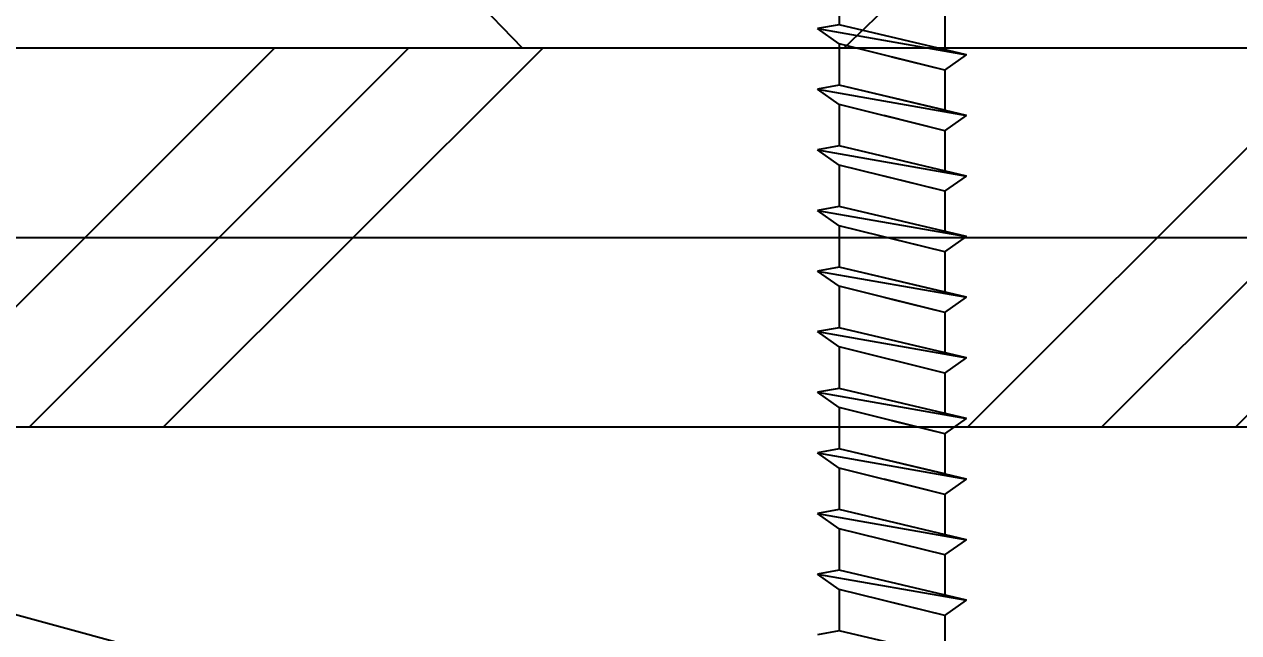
# Model space of a CAD drawing. Header units: inches. Extents: x -2661 to 42767, y -1222 to 9099.
# Drawn here: x 734.228 to 736.23, y 2433.29 to 2434.294 of the extents above; entities that cross this region are included whole.
import ezdxf

# ---------------------------------------------------------------- set-up
doc = ezdxf.new("R2010")
doc.units = ezdxf.units.IN
doc.header["$LTSCALE"] = 12
doc.header["$MEASUREMENT"] = 0
doc.header["$PDMODE"] = 3
doc.layers.get('0').update_dxf_attribs({"linetype": 'CONTINUOUS'})
doc.layers.get('DefPoints').update_dxf_attribs({"color": 251, "linetype": 'CONTINUOUS'})
for name, color, linetype in [('S-ANNO-DIMS', 2, 'CONTINUOUS'), ('S-SIMPSON', 2, 'CONTINUOUS'), ('S-WOOD', 3, 'CONTINUOUS')]:
    doc.layers.add(name, color=color, linetype=linetype)
doc.layers.add('S-HATCH1', color=1, linetype='CONTINUOUS', transparency=0.5)
doc.styles.add('Arial', font='arial.ttf', dxfattribs={"width": 0.85})
doc.dimstyles.new('DIM-12_Se', dxfattribs={"dimscale": 12, "dimtxt": 0.09375, "dimasz": 0.109375, "dimexe": 0.0625, "dimexo": 0.0625, "dimgap": 0.0625, "dimtad": 1, "dimdec": 4, "dimzin": 11, "dimdsep": 46, "dimlunit": 4, "dimtxsty": 'Arial', "dimblk": 'ARCHTICK', "dimcen": 0.125, "dimdle": 0.0625, "dimclrd": 256, "dimclre": 256, "dimclrt": 4, "dimadec": 0, "dimazin": 0, "dimtfac": 0.75, "dimtdec": 4, "dimtmove": 0, "dimatfit": 3, "dimfxl": 1, "dimfrac": 1, "dimtolj": 1, "dimtzin": 0, "dimarcsym": 0})

# ---------------------------------------------------------------- blocks, each defined once
blk = doc.blocks.new('*U1284')
blk.add_lwpolyline([(1.5, -5.5), (0, -5.5), (0, 0), (1.5, 0)], close=True)
at = {"layer": 'S-WOOD', "color": 2}
blk.add_line((1.5, 0), (0, -5.5), dxfattribs=at)
blk = doc.blocks.new('SIP SCREW')
at = {"layer": 'S-SIMPSON'}
for p, q in [((-0.087, -0.536), (-0.087, -9.8775)), ((0.087, -0.5316), (0.087, -9.8363))]:
    blk.add_line(p, q, dxfattribs=at)
at = {"layer": 'S-SIMPSON', "color": 1}
for p, q in [((-0.123, -9.886), (0.087, -9.8363)), ((-0.123, -9.886), (0.087, -9.8363)), ((-0.123, -9.886), (0.087, -9.8363)), ((-0.123, -9.886), (0.087, -9.8363)), ((0.123, -9.8427), (-0.123, -9.886)), ((0.123, -9.8427), (-0.123, -9.886)), ((0.123, -9.8427), (-0.123, -9.886)), ((0.123, -9.8427), (-0.123, -9.886)), ((0.087, -9.8363), (0.123, -9.8427)), ((0.087, -9.8363), (0.123, -9.8427)), ((0.087, -9.8363), (0.123, -9.8427)), ((0.087, -9.8363), (0.123, -9.8427)), ((0.087, -9.8679), (0.123, -9.8427)), ((0.087, -9.8679), (0.123, -9.8427)), ((0.087, -9.8679), (0.123, -9.8427)), ((0.087, -9.8679), (0.123, -9.8427)), ((-0.087, -9.9112), (0.087, -9.8679)), ((-0.087, -9.9112), (0.087, -9.8679)), ((-0.087, -9.9112), (0.087, -9.8679)), ((-0.087, -9.9112), (0.087, -9.8679)), ((0.087, -9.8679), (0.087, -9.9363)), ((0.087, -9.8679), (0.087, -9.9363)), ((0.087, -9.8679), (0.087, -9.9363)), ((0.087, -9.8679), (0.087, -9.9363)), ((0.087, -9.8679), (0.087, -9.9363)), ((0.087, -9.8679), (0.087, -9.9363)), ((0.087, -9.8679), (0.087, -9.9363)), ((0.087, -9.8679), (0.087, -9.9363)), ((0.087, -9.8679), (0.087, -9.9363)), ((0.087, -9.8679), (0.087, -9.9363)), ((0.087, -9.8679), (0.087, -9.9363)), ((0.087, -9.8679), (0.087, -9.9363)), ((0.087, -9.8679), (0.087, -9.9363)), ((0.087, -9.8679), (0.087, -9.9363)), ((-0.087, -9.9112), (-0.123, -9.886)), ((-0.087, -9.9112), (-0.123, -9.886)), ((-0.087, -9.9112), (-0.123, -9.886)), ((-0.087, -9.9112), (-0.123, -9.886)), ((-0.087, -9.9112), (-0.123, -9.886)), ((-0.087, -9.9112), (0, -9.8896)), ((-0.087, -9.9112), (-0.087, -9.9775)), ((-0.087, -9.9112), (-0.087, -9.9775)), ((-0.087, -9.9112), (-0.087, -9.9775)), ((-0.087, -9.9112), (-0.087, -9.9775)), ((-0.087, -9.9112), (-0.087, -9.9775)), ((-0.087, -9.9112), (-0.087, -9.9775)), ((-0.087, -9.9112), (-0.087, -9.9775)), ((-0.087, -9.9112), (-0.087, -9.9775)), ((-0.087, -9.9112), (-0.087, -9.9775)), ((-0.087, -9.9112), (-0.087, -9.9775)), ((-0.087, -9.9112), (-0.087, -9.9775)), ((-0.087, -9.9112), (-0.087, -9.9775)), ((-0.087, -9.9112), (-0.087, -9.9775)), ((-0.087, -9.9112), (-0.087, -9.9775)), ((-0.087, -9.9112), (-0.087, -9.9775)), ((-0.087, -9.9112), (-0.087, -9.9775)), ((-0.123, -9.986), (0.087, -9.9363)), ((-0.123, -9.986), (0.087, -9.9363)), ((-0.123, -9.986), (0.087, -9.9363)), ((-0.123, -9.986), (0.087, -9.9363)), ((-0.123, -9.986), (0.087, -9.9363)), ((-0.123, -9.986), (0.087, -9.9363)), ((-0.123, -9.986), (0.087, -9.9363)), ((-0.123, -9.986), (0.087, -9.9363)), ((0.123, -9.9427), (-0.123, -9.986)), ((0.123, -9.9427), (-0.123, -9.986)), ((0.123, -9.9427), (-0.123, -9.986)), ((0.123, -9.9427), (-0.123, -9.986)), ((0.123, -9.9427), (-0.123, -9.986)), ((0.123, -9.9427), (-0.123, -9.986)), ((0.123, -9.9427), (-0.123, -9.986)), ((0.123, -9.9427), (-0.123, -9.986)), ((0.123, -9.9427), (-0.123, -9.986)), ((-0.087, -9.9775), (0.087, -9.9363)), ((0.087, -9.9363), (0.123, -9.9427)), ((0.087, -9.9363), (0.123, -9.9427)), ((0.087, -9.9363), (0.123, -9.9427)), ((0.087, -9.9363), (0.123, -9.9427)), ((0.087, -9.9363), (0.123, -9.9427)), ((0.087, -9.9363), (0.123, -9.9427)), ((0.087, -9.9363), (0.123, -9.9427)), ((0.087, -9.9363), (0.123, -9.9427)), ((0.087, -9.9363), (0.123, -9.9427)), ((0.087, -9.9679), (0.123, -9.9427)), ((0.087, -9.9679), (0.123, -9.9427)), ((0.087, -9.9679), (0.123, -9.9427)), ((0.087, -9.9679), (0.123, -9.9427)), ((0.087, -9.9679), (0.123, -9.9427)), ((0.087, -9.9679), (0.123, -9.9427)), ((0.087, -9.9679), (0.123, -9.9427)), ((0.087, -9.9679), (0.123, -9.9427)), ((0.087, -9.9679), (0.123, -9.9427)), ((-0.087, -10.0112), (0.087, -9.9679)), ((-0.087, -10.0112), (0.087, -9.9679)), ((-0.087, -10.0112), (0.087, -9.9679)), ((-0.087, -10.0112), (0.087, -9.9679)), ((-0.087, -10.0112), (0.087, -9.9679)), ((-0.087, -10.0112), (0.087, -9.9679)), ((-0.087, -10.0112), (0.087, -9.9679)), ((-0.087, -10.0112), (0.087, -9.9679)), ((-0.087, -10.0112), (0.087, -9.9679)), ((0.087, -9.9679), (0.087, -10.0363)), ((0.087, -9.9679), (0.087, -10.0363)), ((0.087, -9.9679), (0.087, -10.0363)), ((0.087, -9.9679), (0.087, -10.0363)), ((0.087, -9.9679), (0.087, -10.0363)), ((0.087, -9.9679), (0.087, -10.0363)), ((0.087, -9.9679), (0.087, -10.0363)), ((0.087, -9.9679), (0.087, -10.0363)), ((0.087, -9.9679), (0.087, -10.0363)), ((0.087, -9.9679), (0.087, -10.0363)), ((0.087, -9.9679), (0.087, -10.0363)), ((0.087, -9.9679), (0.087, -10.0363)), ((0.087, -9.9679), (0.087, -10.0363)), ((0.087, -9.9679), (0.087, -10.0363)), ((0.087, -9.9679), (0.087, -10.0363)), ((0.087, -9.9679), (0.087, -10.0363)), ((0.087, -9.9679), (0.087, -10.0363)), ((0.087, -9.9679), (0.087, -10.0363)), ((0.087, -9.9679), (0.087, -10.0363)), ((0.087, -9.9679), (0.087, -10.0363)), ((0.087, -9.9679), (0.087, -10.0363)), ((-0.087, -10.0112), (-0.123, -9.986)), ((-0.087, -10.0112), (-0.123, -9.986)), ((-0.087, -10.0112), (-0.123, -9.986)), ((-0.087, -10.0112), (-0.123, -9.986)), ((-0.087, -10.0112), (-0.123, -9.986)), ((-0.087, -10.0112), (-0.123, -9.986)), ((-0.087, -10.0112), (-0.123, -9.986)), ((-0.087, -10.0112), (-0.123, -9.986)), ((-0.087, -10.0112), (-0.123, -9.986)), ((-0.087, -10.0112), (-0.123, -9.986)), ((-0.087, -10.0112), (-0.123, -9.986)), ((-0.087, -10.0112), (-0.123, -9.986)), ((-0.087, -10.0112), (-0.123, -9.986)), ((-0.087, -10.0112), (0.013, -9.9863)), ((-0.087, -10.0112), (0.013, -9.9863)), ((-0.087, -10.0112), (0.013, -9.9863)), ((-0.087, -10.0112), (0, -9.9896)), ((-0.087, -10.0112), (-0.087, -10.0775)), ((-0.087, -10.0112), (-0.087, -10.0775)), ((-0.087, -10.0112), (-0.087, -10.0775)), ((-0.087, -10.0112), (-0.087, -10.0775)), ((-0.087, -10.0112), (-0.087, -10.0775)), ((-0.087, -10.0112), (-0.087, -10.0775)), ((-0.087, -10.0112), (-0.087, -10.0775)), ((-0.087, -10.0112), (-0.087, -10.0775)), ((-0.087, -10.0112), (-0.087, -10.0775)), ((-0.087, -10.0112), (-0.087, -10.0775)), ((-0.087, -10.0112), (-0.087, -10.0775)), ((-0.087, -10.0112), (-0.087, -10.0775)), ((-0.087, -10.0112), (-0.087, -10.0775)), ((-0.087, -10.0112), (-0.087, -10.0775)), ((-0.087, -10.0112), (-0.087, -10.0775)), ((-0.087, -10.0112), (-0.087, -10.0775)), ((-0.087, -10.0112), (-0.087, -10.0775)), ((-0.087, -10.0112), (-0.087, -10.0775)), ((-0.087, -10.0112), (-0.087, -10.0775)), ((-0.087, -10.0112), (-0.087, -10.0775)), ((-0.087, -10.0112), (-0.087, -10.0775)), ((-0.123, -10.086), (0.087, -10.0363)), ((-0.123, -10.086), (0.087, -10.0363)), ((-0.123, -10.086), (0.087, -10.0363)), ((-0.123, -10.086), (0.087, -10.0363)), ((-0.123, -10.086), (0.087, -10.0363)), ((-0.123, -10.086), (0.087, -10.0363)), ((-0.123, -10.086), (0.087, -10.0363)), ((-0.123, -10.086), (0.087, -10.0363)), ((-0.123, -10.086), (0.087, -10.0363)), ((-0.123, -10.086), (0.087, -10.0363)), ((-0.123, -10.086), (0.087, -10.0363)), ((-0.123, -10.086), (0.087, -10.0363)), ((0.123, -10.0427), (-0.123, -10.086)), ((0.123, -10.0427), (-0.123, -10.086)), ((0.123, -10.0427), (-0.123, -10.086)), ((0.123, -10.0427), (-0.123, -10.086)), ((0.123, -10.0427), (-0.123, -10.086)), ((0.123, -10.0427), (-0.123, -10.086)), ((0.123, -10.0427), (-0.123, -10.086)), ((0.123, -10.0427), (-0.123, -10.086)), ((0.123, -10.0427), (-0.123, -10.086)), ((0.123, -10.0427), (-0.123, -10.086)), ((0.123, -10.0427), (-0.123, -10.086)), ((0.123, -10.0427), (-0.123, -10.086)), ((0.087, -10.0363), (0.123, -10.0427)), ((0.087, -10.0363), (0.123, -10.0427)), ((0.087, -10.0363), (0.123, -10.0427)), ((0.087, -10.0363), (0.123, -10.0427)), ((0.087, -10.0363), (0.123, -10.0427)), ((0.087, -10.0363), (0.123, -10.0427)), ((0.087, -10.0363), (0.123, -10.0427)), ((0.087, -10.0363), (0.123, -10.0427)), ((0.087, -10.0363), (0.123, -10.0427)), ((0.087, -10.0363), (0.123, -10.0427)), ((0.087, -10.0363), (0.123, -10.0427)), ((0.087, -10.0363), (0.123, -10.0427)), ((0.087, -10.0679), (0.123, -10.0427)), ((0.087, -10.0679), (0.123, -10.0427)), ((0.087, -10.0679), (0.123, -10.0427)), ((0.087, -10.0679), (0.123, -10.0427)), ((0.087, -10.0679), (0.123, -10.0427)), ((0.087, -10.0679), (0.123, -10.0427)), ((0.087, -10.0679), (0.123, -10.0427)), ((0.087, -10.0679), (0.123, -10.0427)), ((0.087, -10.0679), (0.123, -10.0427)), ((0.087, -10.0679), (0.123, -10.0427)), ((0.087, -10.0679), (0.123, -10.0427)), ((0.087, -10.0679), (0.123, -10.0427)), ((-0.087, -10.1112), (0.087, -10.0679)), ((-0.087, -10.1112), (0.087, -10.0679)), ((-0.087, -10.1112), (0.087, -10.0679)), ((-0.087, -10.1112), (0.087, -10.0679)), ((-0.087, -10.1112), (0.087, -10.0679)), ((-0.087, -10.1112), (0.087, -10.0679)), ((-0.087, -10.1112), (0.087, -10.0679)), ((-0.087, -10.1112), (0.087, -10.0679)), ((-0.087, -10.1112), (0.087, -10.0679)), ((-0.087, -10.1112), (0.087, -10.0679)), ((-0.087, -10.1112), (0.087, -10.0679)), ((-0.087, -10.1112), (0.087, -10.0679)), ((0.087, -10.0679), (0.087, -10.1363)), ((0.087, -10.0679), (0.087, -10.1363)), ((0.087, -10.0679), (0.087, -10.1363)), ((0.087, -10.0679), (0.087, -10.1363)), ((0.087, -10.0679), (0.087, -10.1363)), ((0.087, -10.0679), (0.087, -10.1363)), ((0.087, -10.0679), (0.087, -10.1363)), ((0.087, -10.0679), (0.087, -10.1363)), ((0.087, -10.0679), (0.087, -10.1363)), ((0.087, -10.0679), (0.087, -10.1363)), ((0.087, -10.0679), (0.087, -10.1363)), ((0.087, -10.0679), (0.087, -10.1363)), ((0.087, -10.0679), (0.087, -10.1363)), ((0.087, -10.0679), (0.087, -10.1363)), ((0.087, -10.0679), (0.087, -10.1363)), ((0.087, -10.0679), (0.087, -10.1363)), ((0.087, -10.0679), (0.087, -10.1363)), ((0.087, -10.0679), (0.087, -10.1363)), ((0.087, -10.0679), (0.087, -10.1363)), ((0.087, -10.0679), (0.087, -10.1363)), ((0.087, -10.0679), (0.087, -10.1363)), ((0.087, -10.0679), (0.087, -10.1363)), ((0.087, -10.0679), (0.087, -10.1363)), ((0.087, -10.0679), (0.087, -10.1363)), ((0.087, -10.0679), (0.087, -10.1363)), ((-0.087, -10.1112), (-0.123, -10.086)), ((-0.087, -10.1112), (-0.123, -10.086)), ((-0.087, -10.1112), (-0.123, -10.086)), ((-0.087, -10.1112), (-0.123, -10.086)), ((-0.087, -10.1112), (-0.123, -10.086)), ((-0.087, -10.1112), (-0.123, -10.086)), ((-0.087, -10.1112), (-0.123, -10.086)), ((-0.087, -10.1112), (-0.123, -10.086)), ((-0.087, -10.1112), (-0.123, -10.086)), ((-0.087, -10.1112), (-0.123, -10.086)), ((-0.087, -10.1112), (-0.123, -10.086)), ((-0.087, -10.1112), (-0.123, -10.086)), ((-0.087, -10.1112), (-0.123, -10.086)), ((-0.087, -10.1112), (-0.123, -10.086)), ((-0.087, -10.1112), (-0.123, -10.086)), ((-0.087, -10.1112), (0.013, -10.0863)), ((-0.087, -10.1112), (0.013, -10.0863)), ((-0.087, -10.1112), (0.013, -10.0863)), ((-0.087, -10.1112), (-0.087, -10.1775)), ((-0.087, -10.1112), (-0.087, -10.1775)), ((-0.087, -10.1112), (-0.087, -10.1775)), ((-0.087, -10.1112), (-0.087, -10.1775)), ((-0.087, -10.1112), (-0.087, -10.1775)), ((-0.087, -10.1112), (-0.087, -10.1775)), ((-0.087, -10.1112), (-0.087, -10.1775)), ((-0.087, -10.1112), (-0.087, -10.1775)), ((-0.087, -10.1112), (-0.087, -10.1775)), ((-0.087, -10.1112), (-0.087, -10.1775)), ((-0.087, -10.1112), (-0.087, -10.1775)), ((-0.087, -10.1112), (-0.087, -10.1775)), ((-0.087, -10.1112), (-0.087, -10.1775)), ((-0.087, -10.1112), (-0.087, -10.1775)), ((-0.087, -10.1112), (-0.087, -10.1775)), ((-0.087, -10.1112), (-0.087, -10.1775)), ((-0.087, -10.1112), (-0.087, -10.1775)), ((-0.087, -10.1112), (-0.087, -10.1775)), ((-0.087, -10.1112), (-0.087, -10.1775)), ((-0.087, -10.1112), (-0.087, -10.1775)), ((-0.087, -10.1112), (-0.087, -10.1775)), ((-0.087, -10.1112), (-0.087, -10.1775)), ((-0.087, -10.1112), (-0.087, -10.1775)), ((-0.087, -10.1112), (-0.087, -10.1775)), ((-0.087, -10.1112), (-0.087, -10.1775)), ((-0.123, -10.186), (0.087, -10.1363)), ((-0.123, -10.186), (0.087, -10.1363)), ((-0.123, -10.186), (0.087, -10.1363)), ((-0.123, -10.186), (0.087, -10.1363)), ((-0.123, -10.186), (0.087, -10.1363)), ((-0.123, -10.186), (0.087, -10.1363)), ((-0.123, -10.186), (0.087, -10.1363)), ((-0.123, -10.186), (0.087, -10.1363)), ((-0.123, -10.186), (0.087, -10.1363)), ((-0.123, -10.186), (0.087, -10.1363)), ((-0.123, -10.186), (0.087, -10.1363)), ((-0.123, -10.186), (0.087, -10.1363)), ((-0.123, -10.186), (0.087, -10.1363)), ((-0.123, -10.186), (0.087, -10.1363)), ((-0.123, -10.186), (0.087, -10.1363)), ((-0.123, -10.186), (0.087, -10.1363)), ((-0.123, -10.186), (0.087, -10.1363)), ((-0.123, -10.186), (0.087, -10.1363)), ((-0.123, -10.186), (0.087, -10.1363)), ((0.123, -10.1427), (-0.123, -10.186)), ((0.123, -10.1427), (-0.123, -10.186)), ((0.123, -10.1427), (-0.123, -10.186)), ((0.123, -10.1427), (-0.123, -10.186)), ((0.123, -10.1427), (-0.123, -10.186)), ((0.123, -10.1427), (-0.123, -10.186)), ((0.123, -10.1427), (-0.123, -10.186)), ((0.123, -10.1427), (-0.123, -10.186)), ((0.123, -10.1427), (-0.123, -10.186)), ((0.123, -10.1427), (-0.123, -10.186)), ((0.123, -10.1427), (-0.123, -10.186)), ((0.123, -10.1427), (-0.123, -10.186)), ((0.123, -10.1427), (-0.123, -10.186)), ((0.123, -10.1427), (-0.123, -10.186)), ((0.123, -10.1427), (-0.123, -10.186)), ((0.123, -10.1427), (-0.123, -10.186)), ((0.123, -10.1427), (-0.123, -10.186)), ((0.123, -10.1427), (-0.123, -10.186)), ((0.123, -10.1427), (-0.123, -10.186)), ((0.087, -10.1363), (0.123, -10.1427)), ((0.087, -10.1363), (0.123, -10.1427)), ((0.087, -10.1363), (0.123, -10.1427)), ((0.087, -10.1363), (0.123, -10.1427)), ((0.087, -10.1363), (0.123, -10.1427)), ((0.087, -10.1363), (0.123, -10.1427)), ((0.087, -10.1363), (0.123, -10.1427)), ((0.087, -10.1363), (0.123, -10.1427)), ((0.087, -10.1363), (0.123, -10.1427)), ((0.087, -10.1363), (0.123, -10.1427)), ((0.087, -10.1363), (0.123, -10.1427)), ((0.087, -10.1363), (0.123, -10.1427)), ((0.087, -10.1363), (0.123, -10.1427)), ((0.087, -10.1363), (0.123, -10.1427)), ((0.087, -10.1363), (0.123, -10.1427)), ((0.087, -10.1363), (0.123, -10.1427)), ((0.087, -10.1363), (0.123, -10.1427)), ((0.087, -10.1363), (0.123, -10.1427)), ((0.087, -10.1363), (0.123, -10.1427)), ((0.087, -10.1679), (0.123, -10.1427)), ((0.087, -10.1679), (0.123, -10.1427)), ((0.087, -10.1679), (0.123, -10.1427)), ((0.087, -10.1679), (0.123, -10.1427)), ((0.087, -10.1679), (0.123, -10.1427)), ((0.087, -10.1679), (0.123, -10.1427)), ((0.087, -10.1679), (0.123, -10.1427)), ((0.087, -10.1679), (0.123, -10.1427)), ((0.087, -10.1679), (0.123, -10.1427)), ((0.087, -10.1679), (0.123, -10.1427)), ((0.087, -10.1679), (0.123, -10.1427)), ((0.087, -10.1679), (0.123, -10.1427)), ((0.087, -10.1679), (0.123, -10.1427)), ((0.087, -10.1679), (0.123, -10.1427)), ((0.087, -10.1679), (0.123, -10.1427)), ((0.087, -10.1679), (0.123, -10.1427)), ((0.087, -10.1679), (0.123, -10.1427)), ((0.087, -10.1679), (0.123, -10.1427)), ((0.087, -10.1679), (0.123, -10.1427)), ((-0.087, -10.2112), (0.087, -10.1679)), ((-0.087, -10.2112), (0.087, -10.1679)), ((-0.087, -10.2112), (0.087, -10.1679)), ((-0.087, -10.2112), (0.087, -10.1679)), ((-0.087, -10.2112), (0.087, -10.1679)), ((-0.087, -10.2112), (0.087, -10.1679)), ((-0.087, -10.2112), (0.087, -10.1679)), ((-0.087, -10.2112), (0.087, -10.1679)), ((-0.087, -10.2112), (0.087, -10.1679)), ((-0.087, -10.2112), (0.087, -10.1679)), ((-0.087, -10.2112), (0.087, -10.1679)), ((-0.087, -10.2112), (0.087, -10.1679)), ((-0.087, -10.2112), (0.087, -10.1679)), ((-0.087, -10.2112), (0.087, -10.1679)), ((-0.087, -10.2112), (0.087, -10.1679)), ((-0.087, -10.2112), (0.087, -10.1679)), ((-0.087, -10.2112), (0.087, -10.1679)), ((-0.087, -10.2112), (0.087, -10.1679)), ((-0.087, -10.2112), (0.087, -10.1679)), ((0.087, -10.1679), (0.087, -10.2363)), ((0.087, -10.1679), (0.087, -10.2363)), ((0.087, -10.1679), (0.087, -10.2363)), ((0.087, -10.1679), (0.087, -10.2363)), ((0.087, -10.1679), (0.087, -10.2363)), ((0.087, -10.1679), (0.087, -10.2363)), ((0.087, -10.1679), (0.087, -10.2363)), ((0.087, -10.1679), (0.087, -10.2363)), ((0.087, -10.1679), (0.087, -10.2363)), ((0.087, -10.1679), (0.087, -10.2363)), ((0.087, -10.1679), (0.087, -10.2363)), ((0.087, -10.1679), (0.087, -10.2363)), ((-0.087, -10.2112), (-0.123, -10.186)), ((-0.087, -10.2112), (-0.123, -10.186)), ((-0.087, -10.2112), (-0.123, -10.186)), ((-0.087, -10.2112), (-0.123, -10.186)), ((-0.087, -10.2112), (-0.123, -10.186)), ((-0.087, -10.2112), (-0.123, -10.186)), ((-0.087, -10.2112), (-0.123, -10.186)), ((-0.087, -10.2112), (-0.123, -10.186)), ((-0.087, -10.2112), (-0.123, -10.186)), ((-0.087, -10.2112), (-0.123, -10.186)), ((-0.087, -10.2112), (-0.123, -10.186)), ((-0.087, -10.2112), (-0.123, -10.186)), ((-0.087, -10.2112), (-0.123, -10.186)), ((-0.087, -10.2112), (-0.123, -10.186)), ((-0.087, -10.2112), (-0.123, -10.186)), ((-0.087, -10.2112), (-0.123, -10.186)), ((-0.087, -10.2112), (-0.123, -10.186)), ((-0.087, -10.2112), (-0.123, -10.186)), ((-0.087, -10.2112), (-0.123, -10.186)), ((-0.087, -10.2112), (-0.123, -10.186)), ((-0.087, -10.2112), (-0.123, -10.186)), ((-0.087, -10.2112), (-0.123, -10.186)), ((-0.087, -10.2112), (-0.123, -10.186)), ((-0.087, -10.2112), (0, -10.1896)), ((-0.087, -10.2112), (0, -10.1896)), ((-0.087, -10.2112), (0, -10.1896)), ((-0.087, -10.2112), (0, -10.1896)), ((-0.087, -10.2112), (-0.087, -10.2775)), ((-0.087, -10.2112), (-0.087, -10.2775)), ((-0.087, -10.2112), (-0.087, -10.2775)), ((-0.087, -10.2112), (-0.087, -10.2775)), ((-0.087, -10.2112), (-0.087, -10.2775)), ((-0.087, -10.2112), (-0.087, -10.2775)), ((-0.087, -10.2112), (-0.087, -10.2775)), ((-0.087, -10.2112), (-0.087, -10.2775)), ((-0.087, -10.2112), (-0.087, -10.2775)), ((-0.087, -10.2112), (-0.087, -10.2775)), ((-0.087, -10.2112), (-0.087, -10.2775)), ((-0.087, -10.2112), (-0.087, -10.2775)), ((-0.087, -10.2112), (-0.087, -10.2775)), ((-0.087, -10.2112), (-0.087, -10.2775)), ((-0.123, -10.286), (0.087, -10.2363)), ((-0.123, -10.286), (0.087, -10.2363)), ((-0.123, -10.286), (0.087, -10.2363)), ((-0.123, -10.286), (0.087, -10.2363)), ((-0.123, -10.286), (0.087, -10.2363)), ((-0.123, -10.286), (0.087, -10.2363)), ((-0.123, -10.286), (0.087, -10.2363)), ((-0.123, -10.286), (0.087, -10.2363)), ((0.123, -10.2427), (-0.123, -10.286)), ((0.123, -10.2427), (-0.123, -10.286)), ((0.123, -10.2427), (-0.123, -10.286)), ((0.123, -10.2427), (-0.123, -10.286)), ((0.123, -10.2427), (-0.123, -10.286)), ((0.123, -10.2427), (-0.123, -10.286)), ((0.123, -10.2427), (-0.123, -10.286)), ((0.123, -10.2427), (-0.123, -10.286)), ((0.123, -10.2427), (-0.123, -10.286)), ((-0.087, -10.2775), (0.087, -10.2363)), ((0.087, -10.2363), (0.123, -10.2427)), ((0.087, -10.2363), (0.123, -10.2427)), ((0.087, -10.2363), (0.123, -10.2427)), ((0.087, -10.2363), (0.123, -10.2427)), ((0.087, -10.2363), (0.123, -10.2427)), ((0.087, -10.2363), (0.123, -10.2427)), ((0.087, -10.2363), (0.123, -10.2427)), ((0.087, -10.2363), (0.123, -10.2427)), ((0.087, -10.2363), (0.123, -10.2427)), ((0.087, -10.2679), (0.123, -10.2427)), ((0.087, -10.2679), (0.123, -10.2427)), ((0.087, -10.2679), (0.123, -10.2427)), ((0.087, -10.2679), (0.123, -10.2427)), ((0.087, -10.2679), (0.123, -10.2427)), ((0.087, -10.2679), (0.123, -10.2427)), ((0.087, -10.2679), (0.123, -10.2427)), ((0.087, -10.2679), (0.123, -10.2427)), ((0.087, -10.2679), (0.123, -10.2427)), ((-0.087, -10.3112), (0.087, -10.2679)), ((-0.087, -10.3112), (0.087, -10.2679)), ((-0.087, -10.3112), (0.087, -10.2679)), ((-0.087, -10.3112), (0.087, -10.2679)), ((-0.087, -10.3112), (0.087, -10.2679)), ((-0.087, -10.3112), (0.087, -10.2679)), ((-0.087, -10.3112), (0.087, -10.2679)), ((-0.087, -10.3112), (0.087, -10.2679)), ((-0.087, -10.3112), (0.087, -10.2679)), ((0.087, -10.2679), (0.087, -10.3363)), ((0.087, -10.2679), (0.087, -10.3363)), ((0.087, -10.2679), (0.087, -10.3363)), ((0.087, -10.2679), (0.087, -10.3363)), ((0.087, -10.2679), (0.087, -10.3363)), ((0.087, -10.2679), (0.087, -10.3363)), ((0.087, -10.2679), (0.087, -10.3363)), ((0.087, -10.2679), (0.087, -10.3363)), ((0.087, -10.2679), (0.087, -10.3363)), ((0.087, -10.2679), (0.087, -10.3363)), ((0.087, -10.2679), (0.087, -10.3363)), ((0.087, -10.2679), (0.087, -10.3363)), ((0.087, -10.2679), (0.087, -10.3363)), ((0.087, -10.2679), (0.087, -10.3363)), ((0.087, -10.2679), (0.087, -10.3363)), ((0.087, -10.2679), (0.087, -10.3363)), ((0.087, -10.2679), (0.087, -10.3363)), ((-0.087, -10.3112), (-0.123, -10.286)), ((-0.087, -10.3112), (-0.123, -10.286)), ((-0.087, -10.3112), (-0.123, -10.286)), ((-0.087, -10.3112), (-0.123, -10.286)), ((-0.087, -10.3112), (-0.123, -10.286)), ((-0.087, -10.3112), (-0.123, -10.286)), ((-0.087, -10.3112), (-0.123, -10.286)), ((-0.087, -10.3112), (-0.123, -10.286)), ((-0.087, -10.3112), (-0.123, -10.286)), ((-0.087, -10.3112), (-0.123, -10.286)), ((-0.087, -10.3112), (-0.123, -10.286)), ((-0.087, -10.3112), (-0.123, -10.286)), ((-0.087, -10.3112), (-0.123, -10.286)), ((-0.087, -10.3112), (0.013, -10.2863)), ((-0.087, -10.3112), (0.013, -10.2863)), ((-0.087, -10.3112), (0.013, -10.2863)), ((-0.087, -10.3112), (0, -10.2896)), ((-0.087, -10.3112), (-0.087, -10.3775)), ((-0.087, -10.3112), (-0.087, -10.3775)), ((-0.087, -10.3112), (-0.087, -10.3775)), ((-0.087, -10.3112), (-0.087, -10.3775)), ((-0.087, -10.3112), (-0.087, -10.3775)), ((-0.087, -10.3112), (-0.087, -10.3775)), ((-0.087, -10.3112), (-0.087, -10.3775)), ((-0.087, -10.3112), (-0.087, -10.3775)), ((-0.087, -10.3112), (-0.087, -10.3775)), ((-0.087, -10.3112), (-0.087, -10.3775)), ((-0.087, -10.3112), (-0.087, -10.3775)), ((-0.087, -10.3112), (-0.087, -10.3775)), ((-0.087, -10.3112), (-0.087, -10.3775)), ((-0.087, -10.3112), (-0.087, -10.3775)), ((-0.087, -10.3112), (-0.087, -10.3775)), ((-0.087, -10.3112), (-0.087, -10.3775)), ((-0.123, -10.386), (0.087, -10.3363)), ((-0.123, -10.386), (0.087, -10.3363)), ((-0.123, -10.386), (0.087, -10.3363)), ((-0.123, -10.386), (0.087, -10.3363)), ((-0.123, -10.386), (0.087, -10.3363)), ((-0.123, -10.386), (0.087, -10.3363)), ((-0.123, -10.386), (0.087, -10.3363)), ((-0.123, -10.386), (0.087, -10.3363)), ((-0.123, -10.386), (0.087, -10.3363)), ((-0.123, -10.386), (0.087, -10.3363)), ((-0.123, -10.386), (0.087, -10.3363)), ((-0.123, -10.386), (0.087, -10.3363)), ((0.123, -10.3427), (-0.123, -10.386)), ((0.123, -10.3427), (-0.123, -10.386)), ((0.123, -10.3427), (-0.123, -10.386)), ((0.123, -10.3427), (-0.123, -10.386)), ((0.123, -10.3427), (-0.123, -10.386)), ((0.123, -10.3427), (-0.123, -10.386)), ((0.123, -10.3427), (-0.123, -10.386)), ((0.123, -10.3427), (-0.123, -10.386)), ((0.123, -10.3427), (-0.123, -10.386)), ((0.123, -10.3427), (-0.123, -10.386)), ((0.123, -10.3427), (-0.123, -10.386)), ((0.123, -10.3427), (-0.123, -10.386)), ((0.087, -10.3363), (0.123, -10.3427)), ((0.087, -10.3363), (0.123, -10.3427)), ((0.087, -10.3363), (0.123, -10.3427)), ((0.087, -10.3363), (0.123, -10.3427)), ((0.087, -10.3363), (0.123, -10.3427)), ((0.087, -10.3363), (0.123, -10.3427)), ((0.087, -10.3363), (0.123, -10.3427)), ((0.087, -10.3363), (0.123, -10.3427)), ((0.087, -10.3363), (0.123, -10.3427)), ((0.087, -10.3363), (0.123, -10.3427)), ((0.087, -10.3363), (0.123, -10.3427)), ((0.087, -10.3363), (0.123, -10.3427)), ((0.087, -10.3679), (0.123, -10.3427)), ((0.087, -10.3679), (0.123, -10.3427)), ((0.087, -10.3679), (0.123, -10.3427)), ((0.087, -10.3679), (0.123, -10.3427)), ((0.087, -10.3679), (0.123, -10.3427)), ((0.087, -10.3679), (0.123, -10.3427)), ((0.087, -10.3679), (0.123, -10.3427)), ((0.087, -10.3679), (0.123, -10.3427)), ((0.087, -10.3679), (0.123, -10.3427)), ((0.087, -10.3679), (0.123, -10.3427)), ((0.087, -10.3679), (0.123, -10.3427)), ((0.087, -10.3679), (0.123, -10.3427)), ((-0.087, -10.4112), (0.087, -10.3679)), ((-0.087, -10.4112), (0.087, -10.3679)), ((-0.087, -10.4112), (0.087, -10.3679)), ((-0.087, -10.4112), (0.087, -10.3679)), ((-0.087, -10.4112), (0.087, -10.3679)), ((-0.087, -10.4112), (0.087, -10.3679)), ((-0.087, -10.4112), (0.087, -10.3679)), ((-0.087, -10.4112), (0.087, -10.3679)), ((-0.087, -10.4112), (0.087, -10.3679)), ((-0.087, -10.4112), (0.087, -10.3679)), ((-0.087, -10.4112), (0.087, -10.3679)), ((-0.087, -10.4112), (0.087, -10.3679)), ((0.087, -10.3679), (0.087, -10.4363)), ((0.087, -10.3679), (0.087, -10.4363)), ((0.087, -10.3679), (0.087, -10.4363)), ((0.087, -10.3679), (0.087, -10.4363)), ((0.087, -10.3679), (0.087, -10.4363)), ((0.087, -10.3679), (0.087, -10.4363)), ((0.087, -10.3679), (0.087, -10.4363)), ((0.087, -10.3679), (0.087, -10.4363)), ((0.087, -10.3679), (0.087, -10.4363)), ((0.087, -10.3679), (0.087, -10.4363)), ((0.087, -10.3679), (0.087, -10.4363)), ((0.087, -10.3679), (0.087, -10.4363)), ((0.087, -10.3679), (0.087, -10.4363)), ((0.087, -10.3679), (0.087, -10.4363)), ((0.087, -10.3679), (0.087, -10.4363)), ((0.087, -10.3679), (0.087, -10.4363)), ((0.087, -10.3679), (0.087, -10.4363)), ((-0.087, -10.4112), (-0.123, -10.386)), ((-0.087, -10.4112), (-0.123, -10.386)), ((-0.087, -10.4112), (-0.123, -10.386)), ((-0.087, -10.4112), (-0.123, -10.386)), ((-0.087, -10.4112), (-0.123, -10.386)), ((-0.087, -10.4112), (-0.123, -10.386)), ((-0.087, -10.4112), (-0.123, -10.386)), ((-0.087, -10.4112), (-0.123, -10.386)), ((-0.087, -10.4112), (-0.123, -10.386)), ((-0.087, -10.4112), (-0.123, -10.386)), ((-0.087, -10.4112), (-0.123, -10.386)), ((-0.087, -10.4112), (-0.123, -10.386)), ((-0.087, -10.4112), (-0.087, -10.4775)), ((-0.087, -10.4112), (-0.087, -10.4775)), ((-0.087, -10.4112), (-0.087, -10.4775)), ((-0.087, -10.4112), (-0.087, -10.4775)), ((-0.087, -10.4112), (-0.087, -10.4775)), ((-0.087, -10.4112), (-0.087, -10.4775)), ((-0.087, -10.4112), (-0.087, -10.4775)), ((-0.087, -10.4112), (-0.087, -10.4775)), ((-0.087, -10.4112), (-0.087, -10.4775)), ((-0.087, -10.4112), (-0.087, -10.4775)), ((-0.087, -10.4112), (-0.087, -10.4775)), ((-0.087, -10.4112), (-0.087, -10.4775)), ((-0.087, -10.4112), (-0.087, -10.4775)), ((-0.087, -10.4112), (-0.087, -10.4775)), ((-0.087, -10.4112), (-0.087, -10.4775)), ((-0.087, -10.4112), (-0.087, -10.4775)), ((-0.087, -10.4112), (-0.087, -10.4775)), ((-0.123, -10.486), (0.087, -10.4363)), ((-0.123, -10.486), (0.087, -10.4363)), ((-0.123, -10.486), (0.087, -10.4363)), ((-0.123, -10.486), (0.087, -10.4363)), ((-0.123, -10.486), (0.087, -10.4363)), ((-0.123, -10.486), (0.087, -10.4363)), ((-0.123, -10.486), (0.087, -10.4363)), ((-0.123, -10.486), (0.087, -10.4363)), ((-0.123, -10.486), (0.087, -10.4363)), ((-0.123, -10.486), (0.087, -10.4363)), ((-0.123, -10.486), (0.087, -10.4363)), ((-0.123, -10.486), (0.087, -10.4363)), ((-0.123, -10.486), (0.087, -10.4363)), ((-0.123, -10.486), (0.087, -10.4363)), ((-0.123, -10.486), (0.087, -10.4363)), ((0.123, -10.4427), (-0.123, -10.486)), ((0.123, -10.4427), (-0.123, -10.486)), ((0.123, -10.4427), (-0.123, -10.486)), ((0.123, -10.4427), (-0.123, -10.486)), ((0.123, -10.4427), (-0.123, -10.486)), ((0.123, -10.4427), (-0.123, -10.486)), ((0.123, -10.4427), (-0.123, -10.486)), ((0.123, -10.4427), (-0.123, -10.486)), ((0.123, -10.4427), (-0.123, -10.486)), ((0.123, -10.4427), (-0.123, -10.486)), ((0.123, -10.4427), (-0.123, -10.486)), ((0.123, -10.4427), (-0.123, -10.486)), ((0.123, -10.4427), (-0.123, -10.486)), ((0.123, -10.4427), (-0.123, -10.486)), ((0.123, -10.4427), (-0.123, -10.486)), ((0.087, -10.4363), (0.123, -10.4427)), ((0.087, -10.4363), (0.123, -10.4427)), ((0.087, -10.4363), (0.123, -10.4427)), ((0.087, -10.4363), (0.123, -10.4427)), ((0.087, -10.4363), (0.123, -10.4427)), ((0.087, -10.4363), (0.123, -10.4427)), ((0.087, -10.4363), (0.123, -10.4427)), ((0.087, -10.4363), (0.123, -10.4427)), ((0.087, -10.4363), (0.123, -10.4427)), ((0.087, -10.4363), (0.123, -10.4427)), ((0.087, -10.4363), (0.123, -10.4427)), ((0.087, -10.4363), (0.123, -10.4427)), ((0.087, -10.4363), (0.123, -10.4427)), ((0.087, -10.4363), (0.123, -10.4427)), ((0.087, -10.4363), (0.123, -10.4427)), ((0.087, -10.4679), (0.123, -10.4427)), ((0.087, -10.4679), (0.123, -10.4427)), ((0.087, -10.4679), (0.123, -10.4427)), ((0.087, -10.4679), (0.123, -10.4427)), ((0.087, -10.4679), (0.123, -10.4427)), ((0.087, -10.4679), (0.123, -10.4427)), ((0.087, -10.4679), (0.123, -10.4427)), ((0.087, -10.4679), (0.123, -10.4427)), ((0.087, -10.4679), (0.123, -10.4427)), ((0.087, -10.4679), (0.123, -10.4427)), ((0.087, -10.4679), (0.123, -10.4427)), ((0.087, -10.4679), (0.123, -10.4427)), ((0.087, -10.4679), (0.123, -10.4427)), ((0.087, -10.4679), (0.123, -10.4427)), ((0.087, -10.4679), (0.123, -10.4427)), ((-0.087, -10.5112), (0.087, -10.4679)), ((-0.087, -10.5112), (0.087, -10.4679)), ((-0.087, -10.5112), (0.087, -10.4679)), ((-0.087, -10.5112), (0.087, -10.4679)), ((-0.087, -10.5112), (0.087, -10.4679)), ((-0.087, -10.5112), (0.087, -10.4679)), ((-0.087, -10.5112), (0.087, -10.4679)), ((-0.087, -10.5112), (0.087, -10.4679)), ((-0.087, -10.5112), (0.087, -10.4679)), ((-0.087, -10.5112), (0.087, -10.4679)), ((-0.087, -10.5112), (0.087, -10.4679)), ((-0.087, -10.5112), (0.087, -10.4679)), ((-0.087, -10.5112), (0.087, -10.4679)), ((-0.087, -10.5112), (0.087, -10.4679)), ((-0.087, -10.5112), (0.087, -10.4679)), ((0.087, -10.4679), (0.087, -10.5363)), ((0.087, -10.4679), (0.087, -10.5363)), ((0.087, -10.4679), (0.087, -10.5363)), ((0.087, -10.4679), (0.087, -10.5363)), ((0.087, -10.4679), (0.087, -10.5363)), ((0.087, -10.4679), (0.087, -10.5363)), ((0.087, -10.4679), (0.087, -10.5363)), ((0.087, -10.4679), (0.087, -10.5363)), ((0.087, -10.4679), (0.087, -10.5363)), ((0.087, -10.4679), (0.087, -10.5363)), ((0.087, -10.4679), (0.087, -10.5363)), ((0.087, -10.4679), (0.087, -10.5363)), ((0.087, -10.4679), (0.087, -10.5363)), ((0.087, -10.4679), (0.087, -10.5363)), ((0.087, -10.4679), (0.087, -10.5363)), ((0.087, -10.4679), (0.087, -10.5363)), ((0.087, -10.4679), (0.087, -10.5363)), ((0.087, -10.4679), (0.087, -10.5363)), ((-0.087, -10.5112), (-0.123, -10.486)), ((-0.087, -10.5112), (-0.123, -10.486)), ((-0.087, -10.5112), (-0.123, -10.486)), ((-0.087, -10.5112), (-0.123, -10.486)), ((-0.087, -10.5112), (-0.123, -10.486)), ((-0.087, -10.5112), (-0.123, -10.486)), ((-0.087, -10.5112), (-0.123, -10.486)), ((-0.087, -10.5112), (-0.123, -10.486)), ((-0.087, -10.5112), (-0.123, -10.486)), ((-0.087, -10.5112), (-0.123, -10.486)), ((-0.087, -10.5112), (-0.123, -10.486)), ((-0.087, -10.5112), (-0.123, -10.486)), ((-0.087, -10.5112), (-0.123, -10.486)), ((-0.087, -10.5112), (-0.123, -10.486)), ((-0.087, -10.5112), (-0.123, -10.486)), ((-0.087, -10.5112), (-0.123, -10.486)), ((-0.087, -10.5112), (-0.123, -10.486)), ((-0.087, -10.5112), (-0.123, -10.486)), ((-0.087, -10.5112), (0, -10.4896)), ((-0.087, -10.5112), (0, -10.4896)), ((-0.087, -10.5112), (0, -10.4896)), ((-0.087, -10.5112), (-0.087, -10.5775)), ((-0.087, -10.5112), (-0.087, -10.5775)), ((-0.087, -10.5112), (-0.087, -10.5775)), ((-0.087, -10.5112), (-0.087, -10.5775)), ((-0.087, -10.5112), (-0.087, -10.5775)), ((-0.087, -10.5112), (-0.087, -10.5775)), ((-0.087, -10.5112), (-0.087, -10.5775)), ((-0.087, -10.5112), (-0.087, -10.5775)), ((-0.087, -10.5112), (-0.087, -10.5775)), ((-0.087, -10.5112), (-0.087, -10.5775)), ((-0.087, -10.5112), (-0.087, -10.5775)), ((-0.087, -10.5112), (-0.087, -10.5775)), ((-0.123, -10.586), (0.087, -10.5363)), ((-0.123, -10.586), (0.087, -10.5363)), ((-0.123, -10.586), (0.087, -10.5363)), ((-0.123, -10.586), (0.087, -10.5363)), ((-0.123, -10.586), (0.087, -10.5363)), ((-0.123, -10.586), (0.087, -10.5363)), ((-0.123, -10.586), (0.087, -10.5363)), ((-0.123, -10.586), (0.087, -10.5363)), ((0.123, -10.5427), (-0.123, -10.586)), ((0.123, -10.5427), (-0.123, -10.586)), ((0.123, -10.5427), (-0.123, -10.586)), ((0.123, -10.5427), (-0.123, -10.586)), ((0.123, -10.5427), (-0.123, -10.586)), ((0.123, -10.5427), (-0.123, -10.586)), ((0.123, -10.5427), (-0.123, -10.586)), ((0.123, -10.5427), (-0.123, -10.586)), ((0.123, -10.5427), (-0.123, -10.586)), ((-0.087, -10.5775), (0.087, -10.5363)), ((0.087, -10.5363), (0.123, -10.5427)), ((0.087, -10.5363), (0.123, -10.5427)), ((0.087, -10.5363), (0.123, -10.5427)), ((0.087, -10.5363), (0.123, -10.5427)), ((0.087, -10.5363), (0.123, -10.5427)), ((0.087, -10.5363), (0.123, -10.5427)), ((0.087, -10.5363), (0.123, -10.5427)), ((0.087, -10.5363), (0.123, -10.5427)), ((0.087, -10.5363), (0.123, -10.5427)), ((0.087, -10.5679), (0.123, -10.5427)), ((0.087, -10.5679), (0.123, -10.5427)), ((0.087, -10.5679), (0.123, -10.5427)), ((0.087, -10.5679), (0.123, -10.5427)), ((0.087, -10.5679), (0.123, -10.5427)), ((0.087, -10.5679), (0.123, -10.5427)), ((0.087, -10.5679), (0.123, -10.5427)), ((0.087, -10.5679), (0.123, -10.5427)), ((0.087, -10.5679), (0.123, -10.5427)), ((-0.087, -10.6112), (0.087, -10.5679)), ((-0.087, -10.6112), (0.087, -10.5679)), ((-0.087, -10.6112), (0.087, -10.5679)), ((-0.087, -10.6112), (0.087, -10.5679)), ((-0.087, -10.6112), (0.087, -10.5679)), ((-0.087, -10.6112), (0.087, -10.5679)), ((-0.087, -10.6112), (0.087, -10.5679)), ((-0.087, -10.6112), (0.087, -10.5679)), ((-0.087, -10.6112), (0.087, -10.5679)), ((0.087, -10.5679), (0.087, -10.6363)), ((0.087, -10.5679), (0.087, -10.6363)), ((0.087, -10.5679), (0.087, -10.6363)), ((0.087, -10.5679), (0.087, -10.6363)), ((0.087, -10.5679), (0.087, -10.6363)), ((0.087, -10.5679), (0.087, -10.6363)), ((0.087, -10.5679), (0.087, -10.6363)), ((0.087, -10.5679), (0.087, -10.6363)), ((0.087, -10.5679), (0.087, -10.6363)), ((0.087, -10.5679), (0.087, -10.6363)), ((0.087, -10.5679), (0.087, -10.6363)), ((0.087, -10.5679), (0.087, -10.6363)), ((0.087, -10.5679), (0.087, -10.6363)), ((-0.087, -10.6112), (-0.123, -10.586)), ((-0.087, -10.6112), (-0.123, -10.586)), ((-0.087, -10.6112), (-0.123, -10.586)), ((-0.087, -10.6112), (-0.123, -10.586)), ((-0.087, -10.6112), (-0.123, -10.586)), ((-0.087, -10.6112), (-0.123, -10.586)), ((-0.087, -10.6112), (-0.123, -10.586)), ((-0.087, -10.6112), (-0.123, -10.586)), ((-0.087, -10.6112), (-0.123, -10.586)), ((-0.087, -10.6112), (-0.123, -10.586)), ((-0.087, -10.6112), (-0.123, -10.586)), ((-0.087, -10.6112), (-0.123, -10.586)), ((-0.087, -10.6112), (-0.123, -10.586)), ((-0.087, -10.6112), (0.013, -10.5863)), ((-0.087, -10.6112), (0.013, -10.5863)), ((-0.087, -10.6112), (0.013, -10.5863)), ((-0.087, -10.6112), (0, -10.5896)), ((-0.087, -10.6112), (-0.087, -10.6775)), ((-0.087, -10.6112), (-0.087, -10.6775)), ((-0.087, -10.6112), (-0.087, -10.6775)), ((-0.087, -10.6112), (-0.087, -10.6775)), ((-0.087, -10.6112), (-0.087, -10.6775)), ((-0.087, -10.6112), (-0.087, -10.6775)), ((-0.087, -10.6112), (-0.087, -10.6775)), ((-0.087, -10.6112), (-0.087, -10.6775)), ((-0.087, -10.6112), (-0.087, -10.6775)), ((-0.087, -10.6112), (-0.087, -10.6775)), ((-0.087, -10.6112), (-0.087, -10.6775)), ((-0.123, -10.686), (0.087, -10.6363)), ((-0.123, -10.686), (0.087, -10.6363)), ((-0.123, -10.686), (0.087, -10.6363)), ((-0.123, -10.686), (0.087, -10.6363)), ((-0.123, -10.686), (0.087, -10.6363)), ((-0.123, -10.686), (0.087, -10.6363)), ((-0.123, -10.686), (0.087, -10.6363)), ((-0.123, -10.686), (0.087, -10.6363)), ((-0.123, -10.686), (0.087, -10.6363)), ((0.123, -10.6427), (-0.123, -10.686)), ((0.123, -10.6427), (-0.123, -10.686)), ((0.123, -10.6427), (-0.123, -10.686)), ((0.123, -10.6427), (-0.123, -10.686)), ((0.123, -10.6427), (-0.123, -10.686)), ((0.123, -10.6427), (-0.123, -10.686)), ((0.123, -10.6427), (-0.123, -10.686)), ((0.123, -10.6427), (-0.123, -10.686)), ((0.123, -10.6427), (-0.123, -10.686)), ((0.087, -10.6363), (0.123, -10.6427)), ((0.087, -10.6363), (0.123, -10.6427)), ((0.087, -10.6363), (0.123, -10.6427)), ((0.087, -10.6363), (0.123, -10.6427)), ((0.087, -10.6363), (0.123, -10.6427)), ((0.087, -10.6363), (0.123, -10.6427)), ((0.087, -10.6363), (0.123, -10.6427)), ((0.087, -10.6363), (0.123, -10.6427)), ((0.087, -10.6363), (0.123, -10.6427)), ((0.087, -10.6679), (0.123, -10.6427)), ((0.087, -10.6679), (0.123, -10.6427)), ((0.087, -10.6679), (0.123, -10.6427)), ((0.087, -10.6679), (0.123, -10.6427)), ((0.087, -10.6679), (0.123, -10.6427)), ((0.087, -10.6679), (0.123, -10.6427)), ((0.087, -10.6679), (0.123, -10.6427)), ((0.087, -10.6679), (0.123, -10.6427)), ((0.087, -10.6679), (0.123, -10.6427)), ((-0.087, -10.7112), (0.087, -10.6679)), ((-0.087, -10.7112), (0.087, -10.6679)), ((-0.087, -10.7112), (0.087, -10.6679)), ((-0.087, -10.7112), (0.087, -10.6679)), ((-0.087, -10.7112), (0.087, -10.6679)), ((-0.087, -10.7112), (0.087, -10.6679)), ((-0.087, -10.7112), (0.087, -10.6679)), ((-0.087, -10.7112), (0.087, -10.6679)), ((-0.087, -10.7112), (0.087, -10.6679)), ((0.087, -10.6679), (0.087, -10.7363)), ((0.087, -10.6679), (0.087, -10.7363)), ((0.087, -10.6679), (0.087, -10.7363)), ((0.087, -10.6679), (0.087, -10.7363)), ((0.087, -10.6679), (0.087, -10.7363)), ((0.087, -10.6679), (0.087, -10.7363)), ((0.087, -10.6679), (0.087, -10.7363)), ((0.087, -10.6679), (0.087, -10.7363)), ((0.087, -10.6679), (0.087, -10.7363)), ((0.087, -10.6679), (0.087, -10.7363)), ((0.087, -10.6679), (0.087, -10.7363)), ((-0.087, -10.7112), (-0.123, -10.686)), ((-0.087, -10.7112), (-0.123, -10.686)), ((-0.087, -10.7112), (-0.123, -10.686)), ((-0.087, -10.7112), (-0.123, -10.686)), ((-0.087, -10.7112), (-0.123, -10.686)), ((-0.087, -10.7112), (-0.123, -10.686)), ((-0.087, -10.7112), (-0.123, -10.686)), ((-0.087, -10.7112), (-0.123, -10.686)), ((-0.087, -10.7112), (-0.123, -10.686)), ((-0.087, -10.7112), (-0.087, -10.7775)), ((-0.087, -10.7112), (-0.087, -10.7775)), ((-0.087, -10.7112), (-0.087, -10.7775)), ((-0.087, -10.7112), (-0.087, -10.7775)), ((-0.087, -10.7112), (-0.087, -10.7775)), ((-0.087, -10.7112), (-0.087, -10.7775)), ((-0.087, -10.7112), (-0.087, -10.7775)), ((-0.087, -10.7112), (-0.087, -10.7775)), ((-0.087, -10.7112), (-0.087, -10.7775)), ((-0.087, -10.7112), (-0.087, -10.7775)), ((-0.087, -10.7112), (-0.087, -10.7775)), ((-0.123, -10.786), (0.087, -10.7363)), ((-0.123, -10.786), (0.087, -10.7363)), ((-0.123, -10.786), (0.087, -10.7363)), ((-0.123, -10.786), (0.087, -10.7363)), ((-0.123, -10.786), (0.087, -10.7363)), ((-0.123, -10.786), (0.087, -10.7363)), ((-0.123, -10.786), (0.087, -10.7363)), ((-0.123, -10.786), (0.087, -10.7363)), ((-0.123, -10.786), (0.087, -10.7363)), ((-0.123, -10.786), (0.087, -10.7363)), ((-0.123, -10.786), (0.087, -10.7363)), ((0.123, -10.7427), (-0.123, -10.786)), ((0.123, -10.7427), (-0.123, -10.786)), ((0.123, -10.7427), (-0.123, -10.786)), ((0.123, -10.7427), (-0.123, -10.786)), ((0.123, -10.7427), (-0.123, -10.786)), ((0.123, -10.7427), (-0.123, -10.786)), ((0.123, -10.7427), (-0.123, -10.786)), ((0.123, -10.7427), (-0.123, -10.786)), ((0.123, -10.7427), (-0.123, -10.786)), ((0.123, -10.7427), (-0.123, -10.786)), ((0.123, -10.7427), (-0.123, -10.786)), ((0.087, -10.7363), (0.123, -10.7427)), ((0.087, -10.7363), (0.123, -10.7427)), ((0.087, -10.7363), (0.123, -10.7427)), ((0.087, -10.7363), (0.123, -10.7427)), ((0.087, -10.7363), (0.123, -10.7427)), ((0.087, -10.7363), (0.123, -10.7427)), ((0.087, -10.7363), (0.123, -10.7427)), ((0.087, -10.7363), (0.123, -10.7427)), ((0.087, -10.7363), (0.123, -10.7427)), ((0.087, -10.7363), (0.123, -10.7427)), ((0.087, -10.7363), (0.123, -10.7427)), ((0.087, -10.7679), (0.123, -10.7427)), ((0.087, -10.7679), (0.123, -10.7427)), ((0.087, -10.7679), (0.123, -10.7427)), ((0.087, -10.7679), (0.123, -10.7427)), ((0.087, -10.7679), (0.123, -10.7427)), ((0.087, -10.7679), (0.123, -10.7427)), ((0.087, -10.7679), (0.123, -10.7427)), ((0.087, -10.7679), (0.123, -10.7427)), ((0.087, -10.7679), (0.123, -10.7427)), ((0.087, -10.7679), (0.123, -10.7427)), ((0.087, -10.7679), (0.123, -10.7427)), ((-0.087, -10.8112), (0.087, -10.7679)), ((-0.087, -10.8112), (0.087, -10.7679)), ((-0.087, -10.8112), (0.087, -10.7679)), ((-0.087, -10.8112), (0.087, -10.7679)), ((-0.087, -10.8112), (0.087, -10.7679)), ((-0.087, -10.8112), (0.087, -10.7679)), ((-0.087, -10.8112), (0.087, -10.7679)), ((-0.087, -10.8112), (0.087, -10.7679)), ((-0.087, -10.8112), (0.087, -10.7679)), ((-0.087, -10.8112), (0.087, -10.7679)), ((-0.087, -10.8112), (0.087, -10.7679)), ((0.087, -10.7679), (0.087, -10.8363)), ((0.087, -10.7679), (0.087, -10.8363)), ((0.087, -10.7679), (0.087, -10.8363)), ((0.087, -10.7679), (0.087, -10.8363)), ((0.087, -10.7679), (0.087, -10.8363)), ((0.087, -10.7679), (0.087, -10.8363)), ((0.087, -10.7679), (0.087, -10.8363)), ((0.087, -10.7679), (0.087, -10.8363)), ((-0.087, -10.8112), (-0.123, -10.786)), ((-0.087, -10.8112), (-0.123, -10.786)), ((-0.087, -10.8112), (-0.123, -10.786)), ((-0.087, -10.8112), (-0.123, -10.786)), ((-0.087, -10.8112), (-0.123, -10.786)), ((-0.087, -10.8112), (-0.123, -10.786)), ((-0.087, -10.8112), (-0.123, -10.786)), ((-0.087, -10.8112), (-0.123, -10.786)), ((-0.087, -10.8112), (-0.123, -10.786)), ((-0.087, -10.8112), (-0.123, -10.786)), ((-0.087, -10.8112), (-0.123, -10.786)), ((-0.087, -10.8112), (-0.123, -10.786)), ((-0.087, -10.8112), (-0.123, -10.786)), ((-0.087, -10.8112), (0, -10.7896)), ((-0.087, -10.8112), (0, -10.7896)), ((-0.087, -10.8112), (-0.087, -10.8775)), ((-0.087, -10.8112), (-0.087, -10.8775)), ((-0.087, -10.8112), (-0.087, -10.8775)), ((-0.087, -10.8112), (-0.087, -10.8775)), ((-0.087, -10.8112), (-0.087, -10.8775)), ((-0.087, -10.8112), (-0.087, -10.8775)), ((-0.087, -10.8112), (-0.087, -10.8775)), ((-0.087, -10.8112), (-0.087, -10.8775)), ((-0.087, -10.8112), (-0.087, -10.8775)), ((-0.087, -10.8112), (-0.087, -10.8775)), ((-0.123, -10.886), (0.087, -10.8363)), ((-0.123, -10.886), (0.087, -10.8363)), ((-0.123, -10.886), (0.087, -10.8363)), ((-0.123, -10.886), (0.087, -10.8363)), ((0.087, -10.8363), (0.123, -10.8427)), ((0.087, -10.8363), (0.123, -10.8427)), ((0.087, -10.8363), (0.123, -10.8427)), ((0.087, -10.8363), (0.123, -10.8427))]:
    blk.add_line(p, q, dxfattribs=at)
blk = doc.blocks.new('_ARCHTICK')
at = {"color": 0, "linetype": 'ByBlock', "const_width": 0.15}
blk.add_lwpolyline([(-0.5, -0.5), (0.5, 0.5)], dxfattribs=at)
blk = doc.blocks.new('*D1842')
at = {"layer": 'DefPoints', "color": 0, "transparency": 16777216}
for p in [(708.5779, 2464.3046), (708.5779, 2444.1299), (738.5779, 2434.2549)]:
    blk.add_point(p, dxfattribs=at)
at = {"layer": 'S-ANNO-DIMS', "lineweight": -2, "transparency": 16777216}
for p, q in [((708.5779, 2444.8799), (708.5779, 2465.0546)), ((738.5779, 2435.0049), (738.5779, 2465.0546)), ((739.3279, 2464.3046), (707.8279, 2464.3046))]:
    blk.add_line(p, q, dxfattribs=at)
at = {"layer": 'S-ANNO-DIMS', "lineweight": -2, "transparency": 16777216, "xscale": 1.3125, "yscale": 1.3125, "zscale": 1.3125, "rotation": 180}
blk.add_blockref('_ARCHTICK', (708.5779, 2464.3046), dxfattribs=at)
at = {"layer": 'S-ANNO-DIMS', "lineweight": -2, "transparency": 16777216, "xscale": 1.3125, "yscale": 1.3125, "zscale": 1.3125}
blk.add_blockref('_ARCHTICK', (738.5779, 2464.3046), dxfattribs=at)
at = {"layer": 'S-ANNO-DIMS', "color": 4, "transparency": 16777216, "insert": (723.5779, 2465.6363), "char_height": 1.125, "attachment_point": 5, "style": 'Arial'}
blk.add_mtext('\\A1;BACKSPAN 2\'-0" MIN.', dxfattribs=at)

msp = doc.modelspace()

# ---------------------------------------------------------------- hatches: boundary and pattern name
at = {"layer": 'S-HATCH1'}
h = msp.add_hatch(dxfattribs=at)
h.set_pattern_fill('ANSI37', color=252, scale=9, angle=-1.19349, style=0)
h.set_pattern_definition([(43.80651, (-9082.3084, 607.1833), (-0.77875333, 0.81189177), []), (133.80651, (-9082.3084, 607.1833), (-0.81189177, -0.77875333), [])])
h.paths.add_polyline_path([(767.07793, 2443.5049), (710.57793, 2443.5049), (710.57793, 2442.8799), (708.57793, 2442.8799), (708.57793, 2434.2549), (767.07793, 2434.2549), (767.82793, 2438.8799)])
h.paths.add_polyline_path([(697.27892, 2438.50133), (697.27892, 2434.2549), (708.57793, 2434.2549), (708.57793, 2442.8799), (706.57793, 2442.8799), (706.57793, 2443.5049), (697.27892, 2443.5049), (697.27892, 2439.25847), (698.05727, 2439.06919), (696.50057, 2438.69061)])
at = {"layer": 'S-WOOD'}
h = msp.add_hatch(dxfattribs=at)
h.set_pattern_fill('PLAST', color=1, scale=5, angle=45, style=0)
h.set_pattern_definition([(45, (-1549.8917, 1747.342), (-0.8838835, 0.8838835), []), (45, (-1550.0022, 1747.4525), (-0.8838835, 0.8838835), []), (45, (-1550.1127, 1747.563), (-0.8838835, 0.8838835), [])])
h.paths.add_polyline_path([(697.27892, 2433.6299), (768.57793, 2433.6299), (768.57793, 2434.2549), (697.27892, 2434.2549)])

# ---------------------------------------------------------------- linework, layer by layer
at = {"layer": 'S-WOOD', "color": 1}
msp.add_line((697.27892, 2433.9424), (768.57793, 2433.9424), dxfattribs=at)
at = {"layer": 'S-WOOD'}
msp.add_lwpolyline([(767.07793, 2434.2549), (697.27892, 2434.2549)], dxfattribs=at)
msp.add_lwpolyline([(697.27892, 2433.6299), (768.57793, 2433.6299), (768.57793, 2434.2549), (697.27892, 2434.2549)], close=True, dxfattribs=at)

# ---------------------------------------------------------------- block references
at = {"layer": 'S-WOOD', "xscale": -1}
msp.add_blockref('SIP SCREW', (735.65834, 2444.1299), dxfattribs=at)
at = {"layer": 'S-WOOD', "rotation": 270}
msp.add_blockref('*U1284', (738.57793, 2433.6299), dxfattribs=at)

# ---------------------------------------------------------------- dimensions: what is measured, and where the dimension line sits
at = {"layer": 'S-ANNO-DIMS'}
dim = msp.add_linear_dim(base=(708.57793, 2464.30459), p1=(738.57793, 2434.2549), p2=(708.57793, 2444.1299), text='BACKSPAN 2\'-0" MIN.', dimstyle='DIM-12_Se', dxfattribs=at)
dim.commit()
dim.dimension.update_dxf_attribs({"geometry": '*D1842', "text_midpoint": (723.57793, 2465.63627)})

doc.saveas('drawing.dxf')
